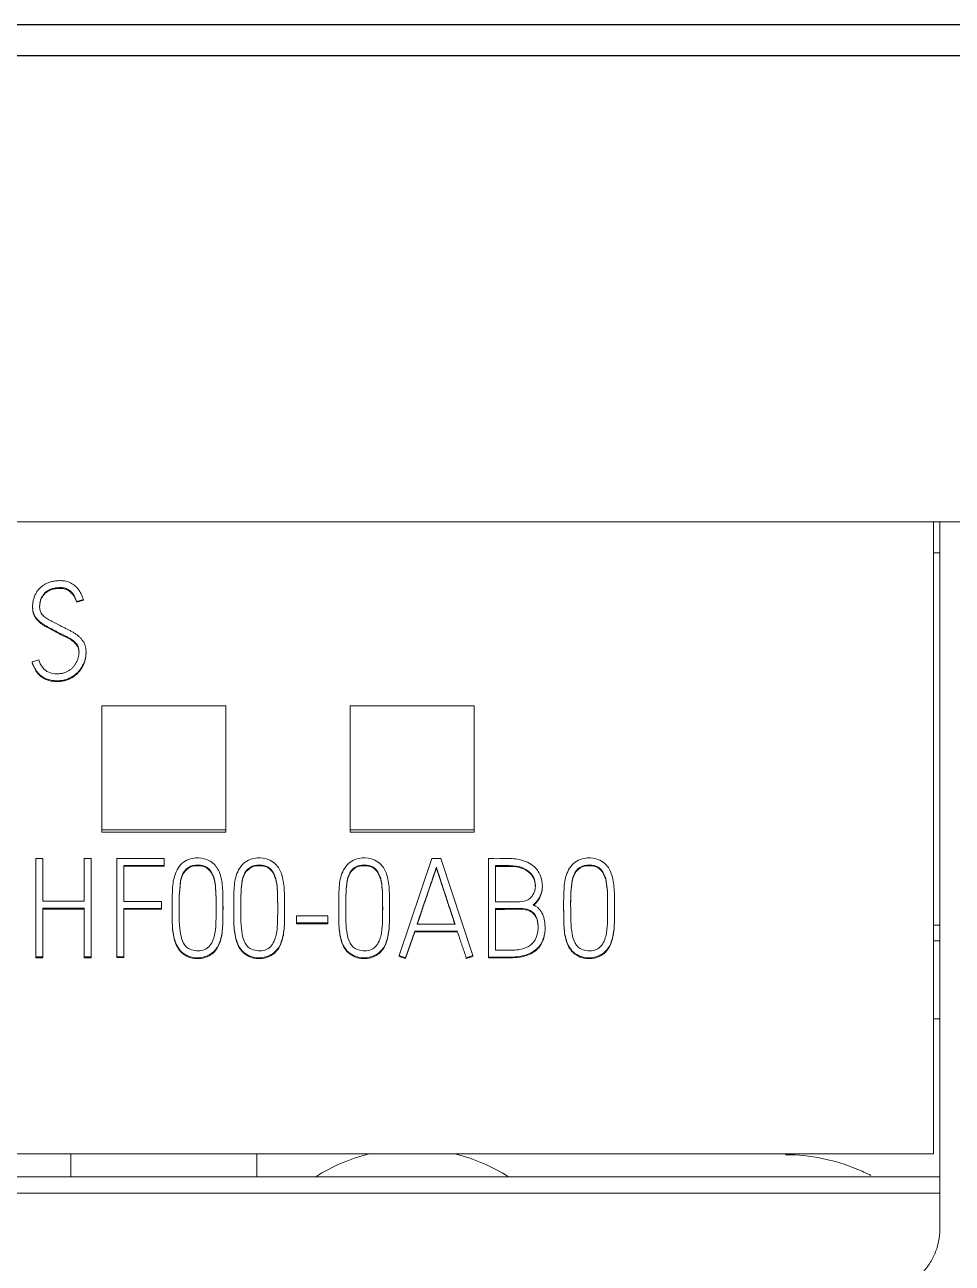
# Model space of a CAD drawing. Header units: millimetres. Extents: x 1359 to 3577, y 1333 to 3557.
# Drawn here: x 2920.93 to 2935.87, y 3318.13 to 3338.08 of the extents above; entities that cross this region are included whole.
import ezdxf

# ---------------------------------------------------------------- set-up
doc = ezdxf.new("R2010")
doc.units = ezdxf.units.MM
doc.set_wipeout_variables(frame=1)
doc.layers.add('000-PI-Oprema', color=30, linetype='Continuous', lineweight=5)
doc.layers.add('002-PI-Kabelska kanalica', color=150, linetype='Continuous')

# ---------------------------------------------------------------- blocks, each defined once
blk = doc.blocks.new('S7-1500 AQ HF - 6ES7532-5HF00-0AB0')
blk.add_wipeout([(0.1, 147), (34.8, 147), (34.8, 0), (0, 0.012)])
at = {"layer": '000-PI-Oprema', "color": 0, "linetype": 'ByBlock', "lineweight": 0}
for p, q in [((29.8, 147), (5, 147)), ((29.8, 147), (29.9, 147)), ((29.8, 136.817), (29.8, 147)), ((34.8, 147), (29.9, 147)), ((29.9, 146.5), (29.8, 146.5)), ((15.997, 145.718), (16.106, 145.749)), ((15.997, 145.705), (16.106, 145.736)), ((15.997, 145.718), (15.997, 145.705)), ((16.106, 145.749), (16.106, 145.736)), ((15.287, 145.629), (15.287, 145.616)), ((16.148, 144.891), (16.148, 144.903)), ((15.389, 144.776), (15.28, 144.745)), ((15.28, 144.745), (15.28, 144.732)), ((16.4, 144.036), (16.4, 142.037)), ((18.4, 144.036), (16.4, 144.036)), ((18.4, 142.037), (18.4, 144.036)), ((20.4, 144.036), (20.4, 142.037)), ((22.4, 144.036), (20.4, 144.036)), ((22.4, 142.037), (22.4, 144.036)), ((16.4, 142.037), (16.4, 141.999)), ((16.4, 142.037), (18.4, 142.037)), ((16.4, 141.999), (18.4, 141.999)), ((18.4, 142.037), (18.4, 141.999)), ((20.4, 142.037), (22.4, 142.037)), ((20.4, 142.037), (20.4, 141.999)), ((20.4, 141.999), (22.4, 141.999)), ((22.4, 142.037), (22.4, 141.999)), ((15.338, 141.574), (15.338, 139.991)), ((15.449, 141.574), (15.338, 141.574)), ((15.449, 140.887), (15.449, 141.574)), ((16.232, 141.574), (16.119, 141.574)), ((16.119, 141.574), (16.119, 140.887)), ((16.232, 139.991), (16.232, 141.574)), ((17.404, 141.576), (16.643, 141.576)), ((16.643, 141.576), (16.643, 139.993)), ((16.756, 140.882), (16.756, 141.464)), ((16.756, 141.464), (17.404, 141.464)), ((17.404, 141.464), (17.404, 141.576)), ((17.404, 141.464), (17.404, 141.451)), ((21.72, 141.578), (21.19, 140.013)), ((21.862, 141.578), (21.72, 141.578)), ((22.379, 140.013), (21.862, 141.578)), ((22.63, 139.989), (22.63, 141.574)), ((22.743, 141.461), (22.743, 140.88)), ((16.756, 141.451), (17.404, 141.451)), ((21.791, 141.437), (21.791, 141.424)), ((23.498, 141.125), (23.498, 141.146)), ((16.119, 140.887), (15.449, 140.887)), ((17.364, 140.882), (16.756, 140.882)), ((17.364, 140.772), (17.364, 140.882)), ((15.449, 139.991), (15.449, 140.775)), ((15.449, 140.775), (16.119, 140.775)), ((15.449, 140.762), (16.119, 140.762)), ((16.119, 140.775), (16.119, 139.991)), ((16.756, 139.993), (16.756, 140.772)), ((16.756, 140.772), (17.364, 140.772)), ((16.756, 140.76), (17.364, 140.76)), ((17.364, 140.772), (17.364, 140.76)), ((17.534, 140.84), (17.534, 140.827)), ((18.354, 140.796), (18.354, 140.809)), ((18.526, 140.84), (18.526, 140.827)), ((19.346, 140.796), (19.346, 140.809)), ((20.217, 140.84), (20.217, 140.827)), ((21.037, 140.796), (21.037, 140.809)), ((22.743, 140.77), (22.743, 140.099)), ((23.841, 140.84), (23.841, 140.827)), ((24.66, 140.796), (24.66, 140.809)), ((20.042, 140.651), (19.536, 140.651)), ((19.536, 140.651), (19.536, 140.539)), ((19.536, 140.539), (19.536, 140.526)), ((19.536, 140.539), (20.042, 140.539)), ((19.536, 140.526), (20.042, 140.526)), ((20.042, 140.539), (20.042, 140.651)), ((20.042, 140.539), (20.042, 140.526)), ((22.091, 140.519), (21.48, 140.519)), ((23.543, 140.453), (23.543, 140.466)), ((29.8, 140.5), (29.9, 140.5)), ((21.296, 139.978), (21.443, 140.407)), ((21.296, 139.965), (21.443, 140.394)), ((21.443, 140.407), (22.128, 140.407)), ((21.443, 140.407), (21.443, 140.394)), ((21.443, 140.394), (22.128, 140.394)), ((22.128, 140.407), (22.128, 140.394)), ((29.8, 140.25), (29.9, 140.25)), ((15.338, 139.991), (15.338, 139.978)), ((15.338, 139.991), (15.449, 139.991)), ((15.338, 139.978), (15.449, 139.978)), ((15.449, 139.991), (15.449, 139.978)), ((16.119, 139.991), (16.119, 139.978)), ((16.119, 139.991), (16.232, 139.991)), ((16.119, 139.978), (16.232, 139.978)), ((16.232, 139.991), (16.232, 139.978)), ((16.643, 139.993), (16.756, 139.993)), ((16.643, 139.993), (16.643, 139.98)), ((16.643, 139.98), (16.756, 139.98)), ((16.756, 139.993), (16.756, 139.98)), ((21.19, 140.013), (21.296, 139.978)), ((21.19, 140.013), (21.19, 140)), ((21.19, 140), (21.296, 139.965)), ((21.296, 139.978), (21.296, 139.965)), ((22.268, 139.972), (22.27, 139.965)), ((22.27, 139.978), (22.379, 140.013)), ((22.27, 139.965), (22.379, 140)), ((22.27, 139.978), (22.27, 139.965)), ((22.379, 140.013), (22.379, 140)), ((22.63, 139.989), (22.63, 139.976)), ((29.8, 138.995), (29.9, 138.995)), ((29.8, 136.817), (5, 136.817)), ((15.9, 136.817), (15.9, 136.449)), ((18.9, 136.817), (18.9, 136.449)), ((29.9, 136.449), (4.9, 136.449)), ((29.9, 136.185), (4.9, 136.185))]:
    blk.add_line(p, q, dxfattribs=at)
for start, end in [(103.753, 122.3801), (57.6199, 76.247)]:
    blk.add_arc((21.4, 134), 2.9, start, end, dxfattribs=at)
for points, knots in [([(29.9, 136.185), (29.9, 138.706), (29.9, 142.312), (29.9, 145.915), (29.9, 147)], [0, 0, 0, 0, 0.698854, 1, 1, 1, 1]), ([(16.106, 145.749), (16.096, 145.779), (16.074, 145.837), (16.027, 145.914), (15.967, 145.975), (15.898, 146.02), (15.819, 146.047), (15.741, 146.054), (15.67, 146.05), (15.608, 146.041), (15.55, 146.024), (15.497, 146.002), (15.45, 145.973), (15.408, 145.938), (15.372, 145.898), (15.342, 145.852), (15.318, 145.802), (15.3, 145.746), (15.289, 145.687), (15.286, 145.629), (15.289, 145.574), (15.3, 145.526), (15.32, 145.484), (15.346, 145.447), (15.376, 145.413), (15.411, 145.383), (15.45, 145.354), (15.492, 145.328), (15.537, 145.304), (15.583, 145.28), (15.63, 145.255), (15.676, 145.23), (15.722, 145.205), (15.766, 145.183), (15.81, 145.163), (15.851, 145.143), (15.889, 145.121), (15.925, 145.098), (15.956, 145.074), (15.983, 145.047), (16.006, 145.017), (16.023, 144.984), (16.033, 144.945), (16.035, 144.906), (16.033, 144.868), (16.027, 144.83), (16.016, 144.791), (16.001, 144.751), (15.981, 144.712), (15.955, 144.676), (15.924, 144.642), (15.887, 144.612), (15.845, 144.586), (15.796, 144.565), (15.74, 144.554), (15.655, 144.549), (15.545, 144.564), (15.438, 144.649), (15.398, 144.731), (15.389, 144.776)], [0, 0, 0, 0, 0.029502, 0.056552, 0.082213, 0.107035, 0.131706, 0.157625, 0.177725, 0.196768, 0.215008, 0.232485, 0.249262, 0.265692, 0.282067, 0.298646, 0.315747, 0.333416, 0.35172, 0.370963, 0.387214, 0.402039, 0.415923, 0.429557, 0.443355, 0.457518, 0.472137, 0.48722, 0.502837, 0.518847, 0.535063, 0.551489, 0.567151, 0.582304, 0.596956, 0.611001, 0.624363, 0.637091, 0.649186, 0.660727, 0.671894, 0.683121, 0.695107, 0.708316, 0.719066, 0.730707, 0.743348, 0.756492, 0.769735, 0.783289, 0.797204, 0.811603, 0.826753, 0.842746, 0.859925, 0.878764, 0.920226, 0.957605, 1, 1, 1, 1]), ([(15.28, 144.745), (15.289, 144.714), (15.312, 144.654), (15.361, 144.576), (15.424, 144.515), (15.499, 144.47), (15.586, 144.444), (15.671, 144.437), (15.749, 144.442), (15.815, 144.455), (15.876, 144.478), (15.931, 144.508), (15.981, 144.544), (16.024, 144.584), (16.061, 144.63), (16.092, 144.68), (16.117, 144.734), (16.135, 144.789), (16.145, 144.846), (16.149, 144.904), (16.145, 144.961), (16.133, 145.014), (16.111, 145.06), (16.083, 145.101), (16.051, 145.138), (16.013, 145.171), (15.971, 145.2), (15.926, 145.228), (15.878, 145.253), (15.829, 145.277), (15.779, 145.302), (15.732, 145.327), (15.687, 145.351), (15.645, 145.373), (15.605, 145.393), (15.566, 145.413), (15.531, 145.433), (15.499, 145.454), (15.47, 145.476), (15.446, 145.501), (15.426, 145.527), (15.41, 145.557), (15.402, 145.59), (15.399, 145.635), (15.402, 145.689), (15.414, 145.746), (15.436, 145.794), (15.463, 145.832), (15.493, 145.865), (15.528, 145.89), (15.564, 145.91), (15.601, 145.924), (15.639, 145.932), (15.674, 145.936), (15.706, 145.939), (15.739, 145.941), (15.774, 145.939), (15.81, 145.931), (15.843, 145.918), (15.871, 145.901), (15.897, 145.882), (15.919, 145.86), (15.939, 145.837), (15.956, 145.813), (15.969, 145.788), (15.98, 145.763), (15.99, 145.74), (15.995, 145.725), (15.997, 145.718)], [0, 0, 0, 0, 0.030216, 0.057834, 0.084112, 0.110126, 0.13699, 0.166062, 0.187444, 0.207786, 0.227532, 0.246694, 0.265147, 0.28321, 0.301078, 0.318906, 0.33698, 0.354995, 0.372624, 0.390132, 0.408102, 0.424528, 0.439934, 0.454952, 0.469937, 0.485134, 0.500714, 0.516729, 0.533253, 0.550073, 0.566929, 0.583824, 0.598837, 0.613277, 0.627146, 0.64033, 0.652736, 0.664395, 0.675364, 0.685785, 0.695827, 0.705789, 0.716159, 0.727332, 0.74751, 0.765141, 0.780786, 0.795151, 0.808601, 0.821478, 0.833928, 0.845962, 0.857807, 0.868933, 0.878649, 0.88698, 0.899043, 0.910208, 0.920757, 0.930874, 0.940594, 0.950061, 0.959303, 0.96829, 0.9771, 0.985473, 0.993098, 1, 1, 1, 1]), ([(15.4, 145.621), (15.4, 145.64), (15.403, 145.678), (15.414, 145.733), (15.436, 145.781), (15.463, 145.82), (15.493, 145.852), (15.528, 145.878), (15.564, 145.897), (15.601, 145.911), (15.639, 145.919), (15.674, 145.924), (15.706, 145.927), (15.739, 145.928), (15.774, 145.926), (15.81, 145.919), (15.843, 145.905), (15.871, 145.889), (15.897, 145.869), (15.919, 145.848), (15.939, 145.824), (15.956, 145.8), (15.969, 145.775), (15.98, 145.751), (15.99, 145.727), (15.995, 145.712), (15.997, 145.705)], [0, 0, 0, 0, 0.065823, 0.131059, 0.188942, 0.242091, 0.291852, 0.339495, 0.385558, 0.430084, 0.473906, 0.515072, 0.551021, 0.581842, 0.626473, 0.667782, 0.706813, 0.744244, 0.780205, 0.815232, 0.849428, 0.882676, 0.915274, 0.946254, 0.974465, 1, 1, 1, 1]), ([(15.287, 145.622), (15.287, 145.619), (15.287, 145.598), (15.289, 145.561), (15.3, 145.513), (15.32, 145.472), (15.346, 145.435), (15.376, 145.401), (15.411, 145.37), (15.45, 145.342), (15.492, 145.315), (15.537, 145.291), (15.583, 145.268), (15.63, 145.243), (15.676, 145.217), (15.722, 145.193), (15.766, 145.17), (15.81, 145.15), (15.851, 145.13), (15.889, 145.108), (15.925, 145.085), (15.956, 145.061), (15.983, 145.034), (16.006, 145.005), (16.023, 144.971), (16.033, 144.933), (16.035, 144.906), (16.035, 144.893)], [0, 0, 0, 0, 0.008262, 0.056111, 0.099761, 0.14064, 0.180782, 0.221408, 0.263107, 0.306149, 0.350557, 0.396538, 0.443676, 0.491422, 0.539784, 0.585899, 0.630514, 0.673652, 0.715005, 0.754346, 0.79182, 0.827432, 0.861414, 0.894293, 0.927346, 0.962637, 1, 1, 1, 1]), ([(15.28, 144.732), (15.289, 144.701), (15.312, 144.642), (15.361, 144.564), (15.424, 144.502), (15.499, 144.458), (15.586, 144.431), (15.671, 144.424), (15.749, 144.429), (15.815, 144.443), (15.876, 144.466), (15.931, 144.495), (15.981, 144.531), (16.024, 144.572), (16.061, 144.617), (16.092, 144.667), (16.117, 144.721), (16.135, 144.777), (16.145, 144.834), (16.148, 144.872), (16.148, 144.892), (16.148, 144.892)], [0, 0, 0, 0, 0.077352, 0.148056, 0.215328, 0.281923, 0.350695, 0.425118, 0.479856, 0.531932, 0.582482, 0.631538, 0.678776, 0.725017, 0.770759, 0.816399, 0.862669, 0.908787, 0.953917, 0.998739, 1, 1, 1, 1]), ([(17.864, 141.578), (17.822, 141.57), (17.698, 141.53), (17.564, 141.338), (17.532, 141.04), (17.536, 140.744), (17.535, 140.488), (17.564, 140.278), (17.625, 140.113), (17.806, 139.979), (18.009, 139.961), (18.212, 140.055), (18.323, 140.249), (18.354, 140.482), (18.353, 140.737), (18.354, 140.991), (18.342, 141.204), (18.29, 141.389), (18.198, 141.515), (18.038, 141.588), (17.928, 141.59), (17.864, 141.578)], [0, 0, 0, 0, 0.03125, 0.09375, 0.15625, 0.25, 0.3125, 0.34375, 0.40625, 0.4375, 0.5, 0.546875, 0.59375, 0.65625, 0.71875, 0.78125, 0.84375, 0.875, 0.921875, 0.953125, 1, 1, 1, 1]), ([(18.09, 141.437), (18.06, 141.456), (17.972, 141.478), (17.826, 141.471), (17.684, 141.336), (17.659, 141.138), (17.645, 140.931), (17.648, 140.754), (17.648, 140.579), (17.657, 140.42), (17.691, 140.247), (17.775, 140.123), (17.935, 140.077), (18.126, 140.105), (18.227, 140.325), (18.243, 140.562), (18.243, 140.811), (18.241, 141.038), (18.226, 141.214), (18.182, 141.35), (18.12, 141.419), (18.09, 141.437)], [0, 0, 0, 0, 0.03125, 0.078125, 0.125, 0.1875, 0.25, 0.3125, 0.34375, 0.40625, 0.453125, 0.5, 0.53125, 0.59375, 0.65625, 0.71875, 0.8125, 0.875, 0.921875, 0.96875, 1, 1, 1, 1]), ([(18.09, 141.424), (18.06, 141.443), (17.972, 141.466), (17.826, 141.458), (17.684, 141.324), (17.659, 141.125), (17.648, 140.961), (17.647, 140.864), (17.647, 140.838)], [0, 0, 0, 0, 0.114194, 0.285486, 0.456777, 0.685166, 0.913555, 1, 1, 1, 1]), ([(18.856, 141.578), (18.814, 141.57), (18.69, 141.53), (18.556, 141.338), (18.524, 141.04), (18.528, 140.744), (18.527, 140.488), (18.556, 140.278), (18.617, 140.113), (18.798, 139.979), (19.001, 139.961), (19.204, 140.055), (19.315, 140.249), (19.346, 140.482), (19.345, 140.737), (19.346, 140.991), (19.334, 141.204), (19.282, 141.389), (19.19, 141.515), (19.03, 141.588), (18.92, 141.59), (18.856, 141.578)], [0, 0, 0, 0, 0.03125, 0.09375, 0.15625, 0.25, 0.3125, 0.34375, 0.40625, 0.4375, 0.5, 0.546875, 0.59375, 0.65625, 0.71875, 0.78125, 0.84375, 0.875, 0.921875, 0.953125, 1, 1, 1, 1]), ([(19.082, 141.437), (19.052, 141.456), (18.964, 141.478), (18.818, 141.471), (18.676, 141.336), (18.651, 141.138), (18.637, 140.931), (18.64, 140.754), (18.64, 140.579), (18.649, 140.42), (18.683, 140.247), (18.767, 140.123), (18.927, 140.077), (19.118, 140.105), (19.219, 140.325), (19.235, 140.562), (19.235, 140.811), (19.233, 141.038), (19.218, 141.214), (19.174, 141.35), (19.112, 141.419), (19.082, 141.437)], [0, 0, 0, 0, 0.03125, 0.078125, 0.125, 0.1875, 0.25, 0.3125, 0.34375, 0.40625, 0.453125, 0.5, 0.53125, 0.59375, 0.65625, 0.71875, 0.8125, 0.875, 0.921875, 0.96875, 1, 1, 1, 1]), ([(19.082, 141.424), (19.052, 141.443), (18.964, 141.466), (18.818, 141.458), (18.676, 141.324), (18.651, 141.125), (18.64, 140.961), (18.639, 140.864), (18.639, 140.838)], [0, 0, 0, 0, 0.114194, 0.285486, 0.456777, 0.685166, 0.913555, 1, 1, 1, 1]), ([(20.547, 141.578), (20.505, 141.57), (20.381, 141.53), (20.247, 141.338), (20.215, 141.04), (20.219, 140.744), (20.218, 140.488), (20.247, 140.278), (20.308, 140.113), (20.489, 139.979), (20.692, 139.961), (20.895, 140.055), (21.006, 140.249), (21.037, 140.482), (21.036, 140.737), (21.037, 140.991), (21.025, 141.204), (20.973, 141.389), (20.881, 141.515), (20.721, 141.588), (20.611, 141.59), (20.547, 141.578)], [0, 0, 0, 0, 0.03125, 0.09375, 0.15625, 0.25, 0.3125, 0.34375, 0.40625, 0.4375, 0.5, 0.546875, 0.59375, 0.65625, 0.71875, 0.78125, 0.84375, 0.875, 0.921875, 0.953125, 1, 1, 1, 1]), ([(20.773, 141.437), (20.743, 141.456), (20.655, 141.478), (20.509, 141.471), (20.367, 141.336), (20.342, 141.138), (20.328, 140.931), (20.331, 140.754), (20.331, 140.579), (20.34, 140.42), (20.374, 140.247), (20.457, 140.123), (20.617, 140.077), (20.809, 140.105), (20.91, 140.325), (20.926, 140.562), (20.926, 140.811), (20.924, 141.038), (20.909, 141.214), (20.865, 141.35), (20.803, 141.419), (20.773, 141.437)], [0, 0, 0, 0, 0.03125, 0.078125, 0.125, 0.1875, 0.25, 0.3125, 0.34375, 0.40625, 0.453125, 0.5, 0.53125, 0.59375, 0.65625, 0.71875, 0.8125, 0.875, 0.921875, 0.96875, 1, 1, 1, 1]), ([(20.773, 141.424), (20.743, 141.443), (20.655, 141.466), (20.509, 141.458), (20.367, 141.324), (20.342, 141.125), (20.331, 140.961), (20.33, 140.864), (20.33, 140.838)], [0, 0, 0, 0, 0.114194, 0.285486, 0.456777, 0.685166, 0.913555, 1, 1, 1, 1]), ([(22.63, 141.574), (22.689, 141.574), (22.835, 141.571), (23.068, 141.585), (23.303, 141.513), (23.458, 141.357), (23.508, 141.177), (23.49, 141.015), (23.427, 140.901), (23.376, 140.852), (23.351, 140.834)], [0, 0, 0, 0, 0.121799, 0.300471, 0.478612, 0.608153, 0.736749, 0.853072, 0.938599, 1, 1, 1, 1]), ([(22.743, 140.88), (22.791, 140.88), (22.877, 140.88), (23.006, 140.881), (23.136, 140.876), (23.28, 140.899), (23.379, 141.022), (23.394, 141.165), (23.35, 141.308), (23.235, 141.413), (23.062, 141.468), (22.894, 141.46), (22.783, 141.462), (22.743, 141.461)], [0, 0, 0, 0, 0.089881, 0.159215, 0.241238, 0.333496, 0.41712, 0.515535, 0.593949, 0.688978, 0.794399, 0.924872, 1, 1, 1, 1]), ([(23.385, 141.124), (23.385, 141.137), (23.382, 141.192), (23.35, 141.295), (23.235, 141.401), (23.062, 141.455), (22.894, 141.447), (22.783, 141.449), (22.743, 141.449)], [0, 0, 0, 0, 0.046506, 0.200835, 0.387866, 0.595348, 0.852137, 1, 1, 1, 1]), ([(24.171, 141.578), (24.129, 141.57), (24.005, 141.53), (23.871, 141.338), (23.838, 141.04), (23.842, 140.744), (23.842, 140.488), (23.871, 140.278), (23.932, 140.113), (24.113, 139.979), (24.316, 139.961), (24.519, 140.055), (24.629, 140.249), (24.661, 140.482), (24.66, 140.737), (24.661, 140.991), (24.649, 141.204), (24.597, 141.389), (24.505, 141.515), (24.345, 141.588), (24.235, 141.59), (24.171, 141.578)], [0, 0, 0, 0, 0.03125, 0.09375, 0.15625, 0.25, 0.3125, 0.34375, 0.40625, 0.4375, 0.5, 0.546875, 0.59375, 0.65625, 0.71875, 0.78125, 0.84375, 0.875, 0.921875, 0.953125, 1, 1, 1, 1]), ([(24.397, 141.437), (24.367, 141.456), (24.279, 141.478), (24.133, 141.471), (23.991, 141.336), (23.965, 141.138), (23.952, 140.931), (23.955, 140.754), (23.955, 140.579), (23.964, 140.42), (23.997, 140.247), (24.081, 140.123), (24.241, 140.077), (24.433, 140.105), (24.534, 140.325), (24.55, 140.562), (24.55, 140.811), (24.548, 141.038), (24.533, 141.214), (24.489, 141.35), (24.427, 141.419), (24.397, 141.437)], [0, 0, 0, 0, 0.03125, 0.078125, 0.125, 0.1875, 0.25, 0.3125, 0.34375, 0.40625, 0.453125, 0.5, 0.53125, 0.59375, 0.65625, 0.71875, 0.8125, 0.875, 0.921875, 0.96875, 1, 1, 1, 1]), ([(24.397, 141.424), (24.367, 141.443), (24.279, 141.466), (24.133, 141.458), (23.991, 141.324), (23.965, 141.125), (23.955, 140.961), (23.954, 140.864), (23.954, 140.838)], [0, 0, 0, 0, 0.114194, 0.285486, 0.456777, 0.685166, 0.913555, 1, 1, 1, 1]), ([(18.243, 140.75), (18.243, 140.778), (18.242, 140.876), (18.241, 141.026), (18.226, 141.201), (18.182, 141.337), (18.12, 141.406), (18.09, 141.424)], [0, 0, 0, 0, 0.115044, 0.410029, 0.631268, 0.852507, 1, 1, 1, 1]), ([(19.235, 140.75), (19.235, 140.778), (19.234, 140.876), (19.233, 141.026), (19.218, 141.201), (19.174, 141.337), (19.112, 141.406), (19.082, 141.424)], [0, 0, 0, 0, 0.115044, 0.410029, 0.631268, 0.852507, 1, 1, 1, 1]), ([(20.926, 140.75), (20.926, 140.778), (20.925, 140.876), (20.924, 141.026), (20.909, 141.201), (20.865, 141.337), (20.803, 141.406), (20.773, 141.424)], [0, 0, 0, 0, 0.115044, 0.410029, 0.631268, 0.852507, 1, 1, 1, 1]), ([(21.48, 140.519), (21.491, 140.552), (21.513, 140.617), (21.547, 140.716), (21.58, 140.815), (21.613, 140.912), (21.645, 141.005), (21.675, 141.093), (21.703, 141.174), (21.728, 141.248), (21.75, 141.313), (21.768, 141.367), (21.781, 141.407), (21.788, 141.429), (21.791, 141.437)], [0, 0, 0, 0, 0.106118, 0.213594, 0.322428, 0.429305, 0.530911, 0.627246, 0.716632, 0.797389, 0.869519, 0.929228, 0.972722, 1, 1, 1, 1]), ([(21.485, 140.519), (21.494, 140.547), (21.515, 140.609), (21.547, 140.703), (21.58, 140.802), (21.613, 140.899), (21.645, 140.992), (21.675, 141.08), (21.703, 141.161), (21.728, 141.236), (21.75, 141.301), (21.768, 141.354), (21.781, 141.394), (21.788, 141.416), (21.791, 141.424)], [0, 0, 0, 0, 0.09357, 0.202554, 0.312916, 0.421294, 0.524326, 0.622014, 0.712654, 0.794544, 0.867687, 0.928234, 0.972339, 1, 1, 1, 1]), ([(21.791, 141.437), (21.794, 141.429), (21.801, 141.407), (21.814, 141.367), (21.831, 141.313), (21.852, 141.248), (21.876, 141.174), (21.903, 141.093), (21.931, 141.005), (21.962, 140.912), (21.994, 140.815), (22.027, 140.716), (22.059, 140.617), (22.08, 140.552), (22.091, 140.519)], [0, 0, 0, 0, 0.027336, 0.070868, 0.130595, 0.202708, 0.283396, 0.372662, 0.4689, 0.570509, 0.677489, 0.786433, 0.893936, 1, 1, 1, 1]), ([(21.791, 141.424), (21.794, 141.416), (21.801, 141.394), (21.814, 141.354), (21.831, 141.301), (21.852, 141.236), (21.876, 141.161), (21.903, 141.08), (21.931, 140.992), (21.962, 140.899), (21.994, 140.802), (22.027, 140.703), (22.058, 140.609), (22.077, 140.548), (22.087, 140.519)], [0, 0, 0, 0, 0.02772, 0.071862, 0.132428, 0.205553, 0.287375, 0.377893, 0.475483, 0.578518, 0.686999, 0.797473, 0.906485, 1, 1, 1, 1]), ([(24.549, 140.75), (24.549, 140.778), (24.549, 140.876), (24.548, 141.026), (24.533, 141.201), (24.489, 141.337), (24.427, 141.406), (24.397, 141.424)], [0, 0, 0, 0, 0.115044, 0.410029, 0.631268, 0.852507, 1, 1, 1, 1]), ([(23.498, 141.128), (23.498, 141.081), (23.485, 140.993), (23.427, 140.888), (23.376, 140.84), (23.351, 140.821)], [0, 0, 0, 0, 0.39415, 0.746816, 1, 1, 1, 1]), ([(17.534, 140.827), (17.534, 140.781), (17.535, 140.65), (17.535, 140.476), (17.564, 140.266), (17.625, 140.101), (17.806, 139.966), (18.009, 139.948), (18.212, 140.043), (18.323, 140.236), (18.354, 140.47), (18.353, 140.663), (18.354, 140.772), (18.354, 140.796)], [0, 0, 0, 0, 0.065476, 0.18556, 0.245602, 0.365686, 0.425728, 0.545812, 0.635875, 0.725938, 0.846022, 0.966106, 1, 1, 1, 1]), ([(18.526, 140.827), (18.526, 140.781), (18.527, 140.65), (18.527, 140.476), (18.556, 140.266), (18.617, 140.101), (18.798, 139.966), (19.001, 139.948), (19.204, 140.043), (19.315, 140.236), (19.346, 140.47), (19.345, 140.663), (19.346, 140.772), (19.346, 140.796)], [0, 0, 0, 0, 0.065476, 0.18556, 0.245602, 0.365686, 0.425728, 0.545812, 0.635875, 0.725938, 0.846022, 0.966106, 1, 1, 1, 1]), ([(20.217, 140.827), (20.217, 140.781), (20.218, 140.65), (20.218, 140.476), (20.247, 140.266), (20.308, 140.101), (20.489, 139.966), (20.692, 139.948), (20.895, 140.043), (21.006, 140.236), (21.037, 140.47), (21.036, 140.663), (21.037, 140.772), (21.037, 140.796)], [0, 0, 0, 0, 0.065476, 0.18556, 0.245602, 0.365686, 0.425728, 0.545812, 0.635875, 0.725938, 0.846022, 0.966106, 1, 1, 1, 1]), ([(23.351, 140.834), (23.405, 140.804), (23.503, 140.722), (23.55, 140.525), (23.537, 140.328), (23.458, 140.141), (23.298, 140.037), (23.133, 139.993), (22.973, 139.987), (22.804, 139.989), (22.688, 139.989), (22.63, 139.989)], [0, 0, 0, 0, 0.103943, 0.238103, 0.352261, 0.47238, 0.599265, 0.688206, 0.785795, 0.892897, 1, 1, 1, 1]), ([(22.743, 140.099), (22.782, 140.099), (22.886, 140.099), (23.027, 140.097), (23.179, 140.113), (23.314, 140.168), (23.423, 140.31), (23.435, 140.48), (23.414, 140.641), (23.3, 140.761), (23.123, 140.773), (22.938, 140.769), (22.808, 140.77), (22.743, 140.77)], [0, 0, 0, 0, 0.066156, 0.175169, 0.23737, 0.32413, 0.412445, 0.52466, 0.605148, 0.683631, 0.78156, 0.89078, 1, 1, 1, 1]), ([(23.429, 140.45), (23.429, 140.462), (23.427, 140.522), (23.414, 140.628), (23.3, 140.749), (23.123, 140.76), (22.938, 140.757), (22.808, 140.757), (22.743, 140.757)], [0, 0, 0, 0, 0.039686, 0.202294, 0.36085, 0.558693, 0.779347, 1, 1, 1, 1]), ([(23.841, 140.827), (23.841, 140.781), (23.842, 140.65), (23.842, 140.476), (23.871, 140.266), (23.932, 140.101), (24.113, 139.966), (24.316, 139.948), (24.519, 140.043), (24.629, 140.236), (24.661, 140.47), (24.66, 140.663), (24.66, 140.772), (24.66, 140.796)], [0, 0, 0, 0, 0.065476, 0.18556, 0.245602, 0.365686, 0.425728, 0.545812, 0.635875, 0.725938, 0.846022, 0.966106, 1, 1, 1, 1]), ([(23.543, 140.455), (23.543, 140.409), (23.531, 140.3), (23.458, 140.128), (23.298, 140.024), (23.133, 139.981), (22.973, 139.975), (22.804, 139.976), (22.688, 139.976), (22.63, 139.976)], [0, 0, 0, 0, 0.115677, 0.279669, 0.452899, 0.574324, 0.707557, 0.853779, 1, 1, 1, 1]), ([(22.128, 140.407), (22.135, 140.387), (22.147, 140.348), (22.165, 140.292), (22.182, 140.239), (22.199, 140.19), (22.214, 140.145), (22.229, 140.102), (22.244, 140.06), (22.258, 140.018), (22.266, 139.991), (22.27, 139.978)], [0, 0, 0, 0, 0.138948, 0.27018, 0.393699, 0.508312, 0.612826, 0.707241, 0.810993, 0.908573, 1, 1, 1, 1]), ([(28.788, 136.471), (28.715, 136.508), (28.284, 136.707), (27.811, 136.804), (27.417, 136.804), (27.417, 136.804), (27.417, 136.804)], [0, 0, 0, 0, 0.171752, 1, 1, 1, 1, 1, 1]), ([(29.9, 135.6), (29.9, 135.793), (29.9, 135.988), (29.9, 136.183), (29.9, 136.185)], [0, 0, 0, 0, 0.989298, 1, 1, 1, 1]), ([(29.9, 135.6), (29.9, 135.534), (29.893, 135.47), (29.874, 135.375), (29.866, 135.343), (29.848, 135.281), (29.837, 135.25), (29.799, 135.159), (29.769, 135.102), (29.716, 135.02), (29.696, 134.994), (29.655, 134.943), (29.633, 134.918), (29.564, 134.849), (29.514, 134.808), (29.433, 134.753), (29.404, 134.736), (29.347, 134.705), (29.288, 134.677), (29.227, 134.655), (29.18, 134.64), (29.164, 134.636), (29.132, 134.628), (29.116, 134.624), (29.035, 134.607), (28.97, 134.6), (28.904, 134.6)], [0, 0, 0, 0, 0.125, 0.125, 0.1875, 0.1875, 0.25, 0.25, 0.375, 0.375, 0.4375, 0.4375, 0.5, 0.5, 0.625, 0.625, 0.6875, 0.6875, 0.75, 0.8125, 0.8125, 0.84375, 0.84375, 0.875, 0.875, 1, 1, 1, 1])]:
    blk.add_open_spline(points, degree=3, knots=knots, dxfattribs=at)
blk = doc.blocks.new('6ES7590-1AB60-0AA0-montažna za 1500')
for p, q in [((46379.794, 47152.687), (46179.794, 47152.687)), ((46379.794, 47152.187), (46179.794, 47152.187)), ((46379.794, 47140.626), (46179.794, 47140.626)), ((46379.794, 47135.463), (46179.794, 47135.463))]:
    blk.add_line(p, q)

msp = doc.modelspace()

# ---------------------------------------------------------------- block references
msp.add_blockref('6ES7590-1AB60-0AA0-montažna za 1500', (-43423.223, -43814.604))

# ---------------------------------------------------------------- next in the draw order: block references
at = {"layer": '002-PI-Kabelska kanalica', "color": 0, "linetype": 'ByBlock', "lineweight": 0}
msp.add_blockref('S7-1500 AQ HF - 6ES7532-5HF00-0AB0', (2905.771, 3183.076), dxfattribs=at)

doc.saveas('drawing.dxf')
